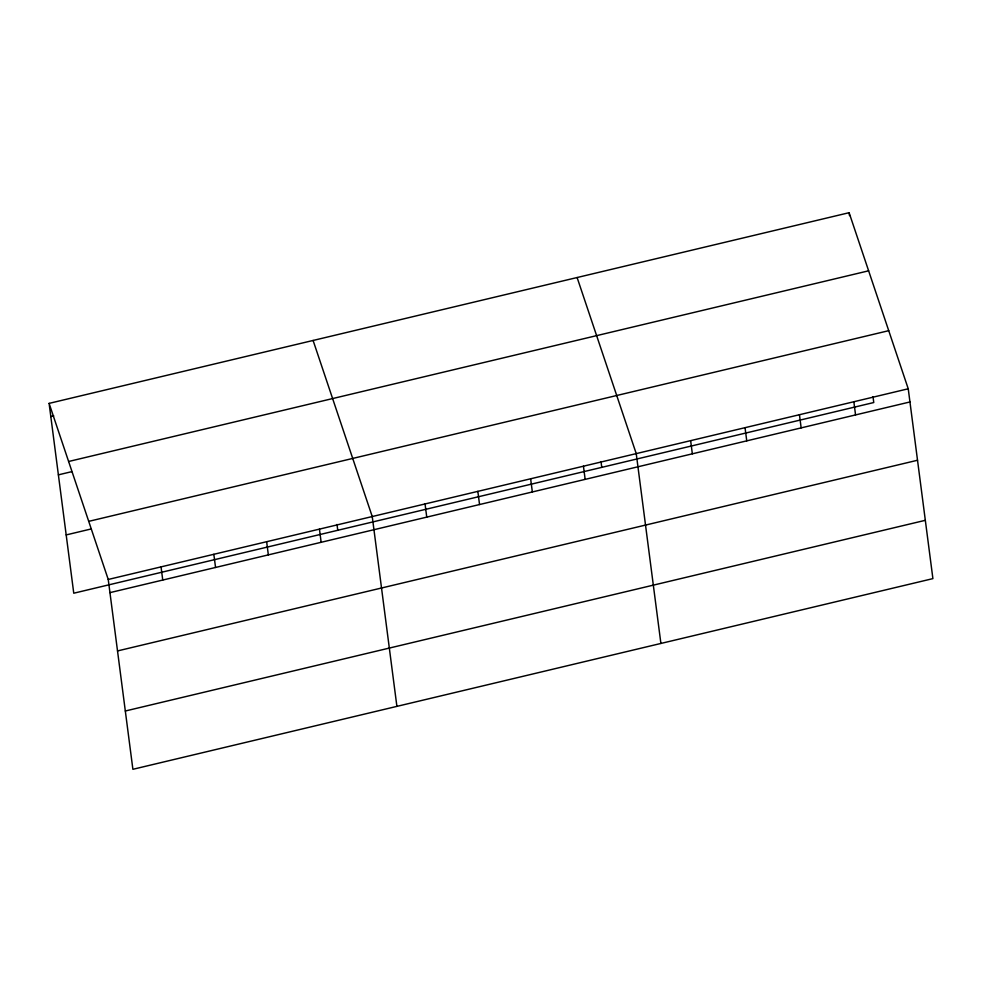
<?xml version="1.0" encoding="UTF-8"?>
<svg xmlns="http://www.w3.org/2000/svg" width="982" height="982" viewBox="0 0 982 982"><rect width="100%" height="100%" fill="white"/><g stroke="black" fill="none" stroke-linecap="round" stroke-linejoin="round"><path stroke-width="1.47" d="M49.1 403.381L849.111 212.701L908.24 388.786L932.9 578.619L132.889 769.299L108.241 579.466L49.1 403.381L73.76 593.214L873.759 402.534L873.01 396.703M50.806 416.552L53.74 415.852M68.617 461.491L868.628 270.811M58.38 474.846L71.588 471.704M88.724 521.356L888.735 330.676M66.187 534.92L91.117 528.967M108.241 579.466L908.24 388.786M109.947 592.637L909.958 401.957M117.521 650.931L917.532 460.251M125.315 711.005L925.326 520.313M577.109 277.525L636.238 453.623L660.898 643.456M313.098 340.459L372.239 516.544L396.9 706.377M849.111 212.701L849.491 215.623M853.849 401.748L855.555 414.92M799.446 414.723L801.152 427.882M745.043 427.686L746.75 440.857M690.641 440.648L692.347 453.819M601.009 461.528L601.757 467.358M583.443 466.205L585.149 479.363M530.636 478.786L532.354 491.957M477.841 491.368L479.547 504.539M425.046 503.962L426.753 517.121M336.998 524.462L337.759 530.292M319.445 529.126L321.151 542.297M266.638 541.708L268.344 554.879M213.843 554.302L215.549 567.461M161.036 566.884L162.754 580.055"/></g></svg>
